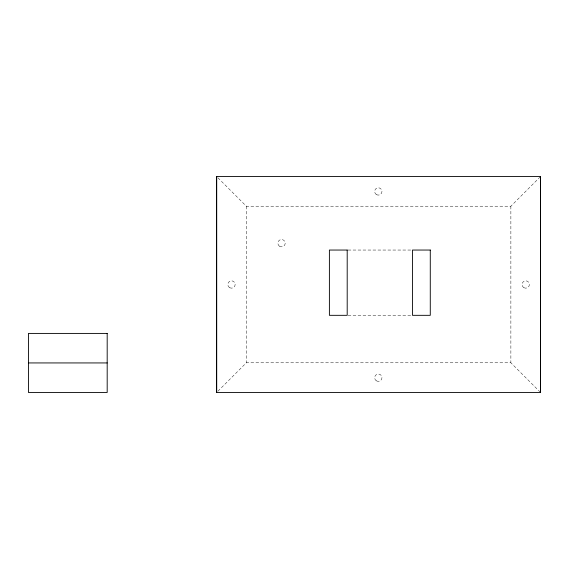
<?xml version="1.0" encoding="UTF-8"?>
<svg xmlns="http://www.w3.org/2000/svg" width="569" height="569" viewBox="0 0 569 569"><rect width="100%" height="100%" fill="white"/><g stroke="black" fill="none" stroke-linecap="round" stroke-linejoin="round"><path stroke-width="0.43" stroke-dasharray="2.85 2.13" d="M217.884 391.23L246.327 362.787L510.87 362.787L540.55 392.468M217.884 177.77L246.327 206.213L510.87 206.213L540.55 176.532M348.079 250.047L410.711 250.047M348.079 315.326L410.711 315.326M510.87 206.213L510.87 362.787M246.327 206.213L246.327 362.787M229.656 287.672A3.663 3.663 0 0 0 235.146 284.5A3.663 3.663 0 0 0 229.656 281.328A3.663 3.663 0 0 0 229.656 287.672M279.493 246.235A3.663 3.663 0 0 0 285.197 243.468A3.663 3.663 0 0 0 279.941 239.912A3.663 3.663 0 0 0 279.493 246.235M376.479 194.626A3.663 3.663 0 0 0 381.97 191.454A3.663 3.663 0 0 0 376.479 188.282A3.663 3.663 0 0 0 376.479 194.626M523.878 287.672A3.663 3.663 0 0 0 529.369 284.5A3.663 3.663 0 0 0 523.878 281.328A3.663 3.663 0 0 0 523.878 287.672M376.479 380.881A3.663 3.663 0 0 0 381.97 377.709A3.663 3.663 0 0 0 376.479 374.537A3.663 3.663 0 0 0 376.479 380.881"/><path stroke-width="0.85" d="M216.64 392.468L216.647 176.532L540.55 176.532L540.55 392.468L216.647 392.468L216.647 176.532M540.543 392.468L540.55 176.532M28.45 362.937L107.185 362.937M347.197 250.047L329.394 250.047L329.394 315.326L347.197 315.326L347.197 250.047M430.278 250.047L412.475 250.047L412.475 315.326L430.278 315.326L430.278 250.047M107.185 333.413L28.45 333.413L28.45 392.468L107.185 392.468L107.185 333.413"/></g></svg>
